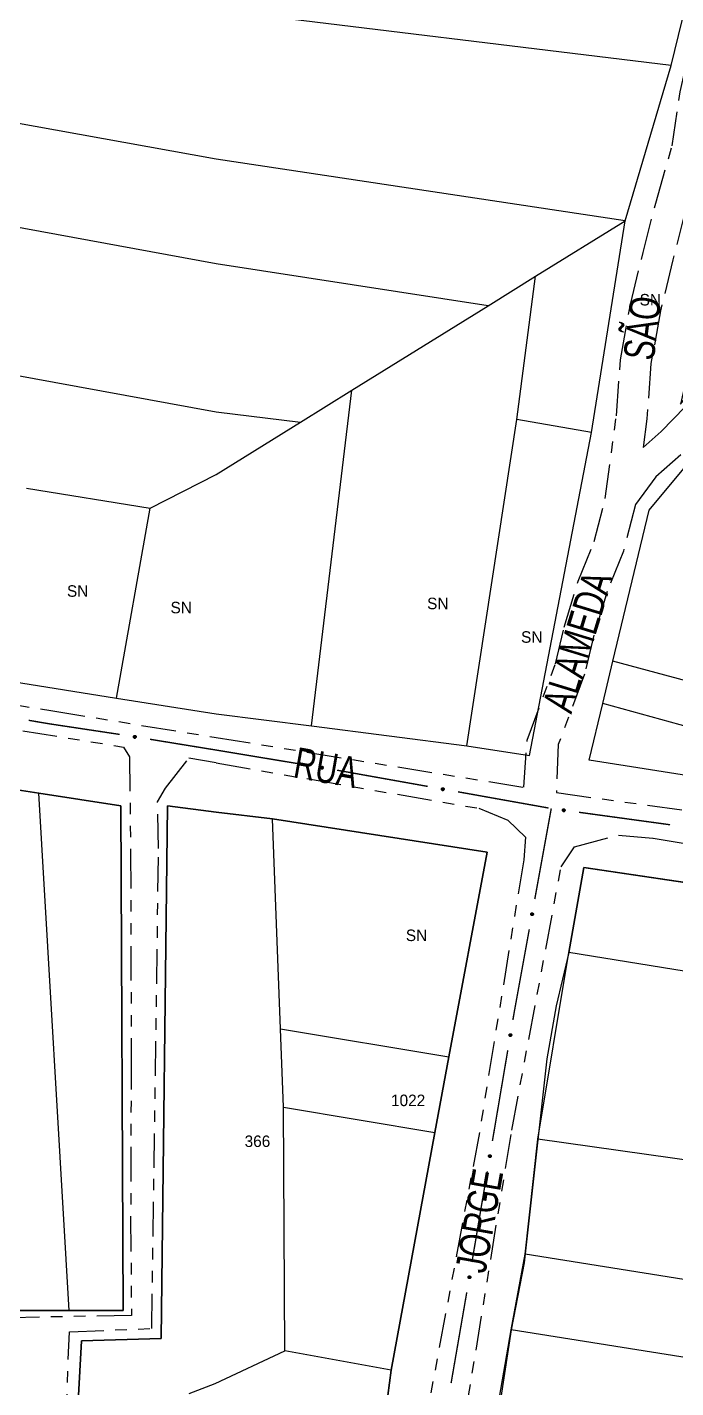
# Model space of a CAD drawing. Extents: x 209193 to 212081, y 4877574 to 4880493.
# Drawn here: x 210409.7 to 210494.2, y 4879240.6 to 4879417.9 of the extents above; entities that cross this region are included whole.
import ezdxf
from ezdxf.enums import TextEntityAlignment as Align

# ---------------------------------------------------------------- set-up
doc = ezdxf.new("R2010")
doc.units = 0
doc.header["$LTSCALE"] = 1.5
doc.header["$MEASUREMENT"] = 0
doc.linetypes.add('TRACO_25', pattern=[8, 3, -1, 1, -1, 1, -1])
for name, color, linetype in [('CD_MALHA_LOTES', 7, 'CONTINUOUS'), ('RU-QUADRA', 210, 'CONTINUOUS'), ('SV-EIXO-RUA-N-PAV', 6, 'CONTINUOUS'), ('SV-RUA-NAO-PAV', 7, 'CONTINUOUS'), ('SV-TXT-RUA-N-PAV', 7, 'CONTINUOUS'), ('Th_NmrPort', 1, 'CONTINUOUS')]:
    doc.layers.add(name, color=color, linetype=linetype)
doc.styles.add('ARIAL', font='ARIAL.SHX')

msp = doc.modelspace()

# ---------------------------------------------------------------- linework, layer by layer
at = {"layer": 'CD_MALHA_LOTES', "linetype": 'Continuous', "flags": 128}
for points in [[(210493.651011, 4879412.903518), (210502.684388, 4879449.89735)], [(210493.651011, 4879412.903518), (210434.326992, 4879420.141683), (210354.498254, 4879433.113387)], [(210487.628759, 4879392.685959), (210434.32669, 4879400.703277), (210350.969281, 4879415.750019)], [(210487.628759, 4879392.685959), (210493.651011, 4879412.903518)], [(210469.76393, 4879381.606351), (210434.326479, 4879387.082688), (210348.381213, 4879402.839105)], [(210475.965315, 4879385.452395), (210487.628759, 4879392.685959)], [(210483.259535, 4879365.085842), (210487.628759, 4879392.685959)], [(210490.749025, 4879354.999932), (210522.231393, 4879392.764405)], [(210469.76393, 4879381.606351), (210475.965315, 4879385.452395)], [(210473.505064, 4879366.793371), (210475.965315, 4879385.452395)], [(210344.560936, 4879384.219466), (210434.326179, 4879367.781169), (210445.312369, 4879366.441712)], [(210452.017094, 4879370.599923), (210469.76393, 4879381.606351)], [(210445.312369, 4879366.441712), (210452.017094, 4879370.599923)], [(210446.76348, 4879326.871351), (210452.017094, 4879370.599923)], [(210425.724838, 4879355.255713), (210434.326052, 4879359.636197), (210445.312369, 4879366.441712)], [(210466.981039, 4879324.290386), (210473.505064, 4879366.793371)], [(210483.259535, 4879365.085842), (210473.505064, 4879366.793371)], [(210475.154095, 4879322.999903), (210483.259535, 4879365.085842)], [(210409.571793, 4879357.856627), (210425.724838, 4879355.255713)], [(210421.326867, 4879330.506385), (210425.724838, 4879355.255713)], [(210486.030973, 4879335.295128), (210490.749025, 4879354.999932)], [(210484.715954, 4879329.802988), (210486.030973, 4879335.295128)], [(210501.380547, 4879331.172931), (210486.030973, 4879335.295128)], [(210407.77189, 4879332.678868), (210421.326867, 4879330.506385)], [(210421.326867, 4879330.506385), (210434.312021, 4879328.425228), (210446.76348, 4879326.871351)], [(210482.942846, 4879322.397654), (210484.715954, 4879329.802988)], [(210499.843575, 4879325.604433), (210484.715954, 4879329.802988)], [(210446.76348, 4879326.871351), (210466.981039, 4879324.290386)], [(210466.981039, 4879324.290386), (210475.154095, 4879322.999903)], [(210498.931764, 4879319.877302), (210482.942846, 4879322.397654)], [(210399.853673, 4879319.83175), (210411.182642, 4879318.095801)], [(210411.182642, 4879318.095801), (210421.901849, 4879316.453286)], [(210415.149594, 4879250.713637), (210411.182642, 4879318.095801)], [(210421.901849, 4879316.453286), (210422.205321, 4879250.713637)], [(210427.136743, 4879247.071971), (210427.971291, 4879316.453286)], [(210427.971291, 4879316.453286), (210434.317438, 4879315.630183), (210441.680687, 4879314.751504)], [(210441.680687, 4879314.751504), (210469.659281, 4879310.419993)], [(210442.714106, 4879287.395691), (210441.680687, 4879314.751504)], [(210469.659281, 4879310.419993), (210464.632013, 4879283.742529)], [(210480.278791, 4879297.361797), (210482.260824, 4879308.442105), (210534.068409, 4879300.754486)], [(210476.250774, 4879273.014092), (210480.278791, 4879297.361797)], [(210532.10736, 4879288.988133), (210480.278791, 4879297.361797)], [(210442.714106, 4879287.395691), (210464.632013, 4879283.742529)], [(210443.099513, 4879277.193502), (210442.714106, 4879287.395691)], [(210464.632013, 4879283.742529), (210462.826599, 4879273.905495)], [(210443.099513, 4879277.193502), (210462.826599, 4879273.905495)], [(210443.26322, 4879245.467726), (210443.099513, 4879277.193502)], [(210462.826599, 4879273.905495), (210457.138874, 4879242.91518)], [(210474.58764, 4879258.03393), (210476.250774, 4879273.014092)], [(210529.242503, 4879265.566296), (210476.250774, 4879273.014092)], [(210472.762376, 4879248.198537), (210474.58764, 4879258.03393)], [(210525.253033, 4879249.976983), (210474.58764, 4879258.03393)], [(210415.149594, 4879250.713637), (210406.955847, 4879250.713637)], [(210422.205321, 4879250.713637), (210415.149594, 4879250.713637)], [(210416.742823, 4879246.768499), (210427.136743, 4879247.071971)], [(210471.266687, 4879239.426116), (210472.762376, 4879248.198537)], [(210522.763101, 4879240.247287), (210472.762376, 4879248.198537)], [(210415.946209, 4879231.708695), (210416.742823, 4879246.768499)], [(210430.816343, 4879239.902442), (210434.202096, 4879241.187079), (210443.26322, 4879245.467726)], [(210457.138874, 4879242.91518), (210443.26322, 4879245.467726)], [(210457.138874, 4879242.91518), (210456.24333, 4879236.309203)]]:
    msp.add_lwpolyline(points, dxfattribs=at)
at = {"layer": 'RU-QUADRA', "linetype": 'Continuous', "flags": 128}
for points in [[(210407.77189, 4879332.678868), (210421.326867, 4879330.506385), (210434.312021, 4879328.425228), (210446.76348, 4879326.871351), (210466.981039, 4879324.290386), (210475.154095, 4879322.999903), (210483.259535, 4879365.085842), (210487.628759, 4879392.685959), (210493.651011, 4879412.903518), (210502.684388, 4879449.89735), (210514.633277, 4879447.10423), (210504.649216, 4879411.630153), (210494.834827, 4879368.801463), (210526.687737, 4879407.702523), (210540.234176, 4879421.622322), (210547.354874, 4879427.608693), (210568.992278, 4879438.86832), (210587.300569, 4879447.514136), (210599.80622, 4879453.389236), (210609.577146, 4879458.925059), (210660.308192, 4879492.423602), (210685.238635, 4879499.938898), (210758.515058, 4879485.730795), (210823.265717, 4879717.469696)], [(210406.955847, 4879250.713637), (210415.149594, 4879250.713637), (210422.205321, 4879250.713637), (210421.901849, 4879316.453286), (210411.182642, 4879318.095801), (210399.853673, 4879319.83175)], [(210401.318944, 4879180.432728), (210420.615695, 4879177.106533), (210429.388295, 4879176.615857), (210432.342594, 4879177.562798), (210434.307365, 4879178.654035), (210436.877164, 4879180.081304), (210444.928322, 4879178.879355), (210456.24333, 4879236.309203), (210457.138874, 4879242.91518), (210462.826599, 4879273.905495), (210464.632013, 4879283.742529), (210469.659281, 4879310.419993), (210441.680687, 4879314.751504), (210434.323252, 4879315.630183), (210427.971291, 4879316.453286), (210427.136743, 4879247.071971), (210416.742823, 4879246.768499), (210415.946209, 4879231.708695), (210409.926158, 4879228.405274), (210405.438486, 4879225.942725)]]:
    msp.add_lwpolyline(points, dxfattribs=at)
at = {"layer": 'RU-QUADRA', "linetype": 'Continuous'}
msp.add_lwpolyline([(210654.856749, 4879400.1768), (210638.208766, 4879389.53693), (210619.149423, 4879378.223744), (210603.530721, 4879368.619727), (210588.172068, 4879358.991251), (210576.361726, 4879351.207068), (210564.698176, 4879343.415065), (210554.756367, 4879336.773296), (210547.987295, 4879332.25112), (210540.227301, 4879326.067765), (210528.938911, 4879317.072896), (210528.374886, 4879314.049413), (210513.560871, 4879316.844439), (210498.931764, 4879319.877302), (210482.942846, 4879322.397654), (210484.715954, 4879329.802988), (210486.030973, 4879335.295128), (210490.749025, 4879354.999932), (210522.231393, 4879392.764405), (210535.418541, 4879406.130338), (210544.400637, 4879414.013837), (210551.674273, 4879419.983433)], dxfattribs=at)
at = {"layer": 'RU-QUADRA', "linetype": 'Continuous', "flags": 128}
msp.add_lwpolyline([(210482.260824, 4879308.442105), (210480.278791, 4879297.361797), (210478.658452, 4879290.399356), (210477.413463, 4879283.486645), (210474.462635, 4879256.907988), (210472.762376, 4879248.198537), (210465.195096, 4879198.735807), (210460.265794, 4879171.309559), (210481.692396, 4879167.580269), (210493.270318, 4879166.301707), (210505.697739, 4879164.673315), (210568.078434, 4879154.185201), (210579.479097, 4879152.133032), (210592.751841, 4879221.689409), (210596.436606, 4879240.999578), (210601.729083, 4879266.921525), (210602.483169, 4879273.331256), (210601.374415, 4879280.430548), (210598.910505, 4879284.899219), (210595.416144, 4879287.621349), (210578.342811, 4879291.647986), (210534.068409, 4879300.754486), (210514.280968, 4879303.690703)], close=True, dxfattribs=at)
at = {"layer": 'SV-EIXO-RUA-N-PAV', "const_width": 0.18}
for points in [[(210409.878408, 4879327.600467), (210411.850061, 4879327.264934)], [(210411.850061, 4879327.264934), (210412.540772, 4879327.147391)], [(210412.540772, 4879327.147391), (210421.73652, 4879325.763084)], [(210425.686119, 4879325.130416), (210433.582042, 4879323.844185)], [(210433.582042, 4879323.844185), (210434.304301, 4879323.726531)], [(210434.304301, 4879323.726531), (210446.14241, 4879321.762052)], [(210450.087038, 4879321.099052), (210461.900011, 4879318.988682)], [(210465.837669, 4879318.285225), (210477.650642, 4879316.174855)], [(210478.005599, 4879316.111443), (210475.856538, 4879304.305447)], [(210481.611487, 4879315.618516), (210493.500912, 4879313.993225)], [(210475.140184, 4879300.370115), (210473.170212, 4879289.547952)], [(210473.165809, 4879289.523765), (210473.003077, 4879288.56202)], [(210473.170212, 4879289.547952), (210473.165809, 4879289.523765)], [(210472.335744, 4879284.61808), (210470.333743, 4879272.786258)], [(210469.66641, 4879268.842318), (210467.66441, 4879257.010497)], [(210466.988612, 4879253.068004), (210464.94484, 4879241.243326)]]:
    msp.add_lwpolyline(points, dxfattribs=at)
at = {"layer": 'SV-EIXO-RUA-N-PAV'}
for points in [[(210423.588025, 4879325.583722), (210423.62731, 4879325.612855), (210423.667031, 4879325.62986), (210423.704242, 4879325.634508), (210423.738196, 4879325.630041), (210423.772417, 4879325.621558), (210423.805032, 4879325.605394), (210423.837258, 4879325.579435), (210423.866759, 4879325.540232), (210423.881504, 4879325.498397), (210423.888013, 4879325.462159), (210423.885393, 4879325.426486), (210423.876596, 4879325.39338), (210423.858685, 4879325.360056), (210423.83206, 4879325.327655), (210423.791921, 4879325.298945), (210423.752866, 4879325.282541), (210423.716755, 4879325.278991), (210423.680909, 4879325.281851), (210423.646075, 4879325.29093), (210423.614151, 4879325.306982), (210423.581577, 4879325.333848), (210423.553765, 4879325.37384), (210423.536959, 4879325.412607), (210423.532902, 4879325.448658), (210423.536513, 4879325.483886), (210423.544604, 4879325.518313), (210423.559487, 4879325.551775), (210423.588025, 4879325.583722)], [(210447.991707, 4879321.566755), (210448.031078, 4879321.595771), (210448.070849, 4879321.612658), (210448.108074, 4879321.617196), (210448.142014, 4879321.612628), (210448.17621, 4879321.604044), (210448.208778, 4879321.587783), (210448.240926, 4879321.561729), (210448.27031, 4879321.522438), (210448.284932, 4879321.480559), (210448.291333, 4879321.444302), (210448.288607, 4879321.408637), (210448.279712, 4879321.375557), (210448.261702, 4879321.342287), (210448.23498, 4879321.309965), (210448.194757, 4879321.281374), (210448.155653, 4879321.265086), (210448.119532, 4879321.261643), (210448.083695, 4879321.26461), (210448.048888, 4879321.273792), (210448.017011, 4879321.289938), (210447.984517, 4879321.316901), (210447.956824, 4879321.356976), (210447.940133, 4879321.395792), (210447.936184, 4879321.431855), (210447.939899, 4879321.467072), (210447.948091, 4879321.501475), (210447.963074, 4879321.534893), (210447.991707, 4879321.566755)], [(210463.746758, 4879318.770587), (210463.786484, 4879318.799115), (210463.826461, 4879318.81551), (210463.863739, 4879318.819588), (210463.89762, 4879318.814602), (210463.931708, 4879318.805596), (210463.964072, 4879318.788935), (210463.995896, 4879318.762486), (210464.024794, 4879318.722836), (210464.038898, 4879318.68078), (210464.044851, 4879318.644447), (210464.041685, 4879318.608818), (210464.032383, 4879318.575851), (210464.013964, 4879318.542805), (210463.986846, 4879318.510815), (210463.946273, 4879318.482723), (210463.906971, 4879318.466918), (210463.87081, 4879318.463921), (210463.835012, 4879318.46733), (210463.800321, 4879318.47694), (210463.768646, 4879318.493479), (210463.736487, 4879318.520841), (210463.70929, 4879318.561253), (210463.693079, 4879318.600272), (210463.689575, 4879318.636382), (210463.693725, 4879318.67155), (210463.702341, 4879318.705849), (210463.717735, 4879318.73908), (210463.746758, 4879318.770587)], [(210479.502469, 4879316.017924), (210479.540995, 4879316.048054), (210479.580267, 4879316.066071), (210479.617347, 4879316.07167), (210479.651404, 4879316.068075), (210479.685831, 4879316.060472), (210479.71885, 4879316.045148), (210479.75173, 4879316.020024), (210479.782225, 4879315.981589), (210479.798038, 4879315.940145), (210479.805473, 4879315.904086), (210479.803768, 4879315.868358), (210479.795822, 4879315.835037), (210479.77877, 4879315.801265), (210479.752983, 4879315.768193), (210479.713594, 4879315.738464), (210479.674971, 4879315.721065), (210479.638964, 4879315.716591), (210479.603056, 4879315.718532), (210479.568001, 4879315.726715), (210479.535676, 4879315.741944), (210479.502424, 4879315.767967), (210479.473597, 4879315.807233), (210479.455803, 4879315.845556), (210479.450824, 4879315.881492), (210479.453532, 4879315.916801), (210479.460737, 4879315.951424), (210479.474759, 4879315.985256), (210479.502469, 4879316.017924)], [(210475.632393, 4879302.459425), (210475.660791, 4879302.419605), (210475.677055, 4879302.379575), (210475.681011, 4879302.342284), (210475.675914, 4879302.308419), (210475.666797, 4879302.274361), (210475.65003, 4879302.242052), (210475.623477, 4879302.210314), (210475.583732, 4879302.181547), (210475.54163, 4879302.167581), (210475.505278, 4879302.161747), (210475.46966, 4879302.165029), (210475.436723, 4879302.17444), (210475.403737, 4879302.192967), (210475.371837, 4879302.22019), (210475.343877, 4879302.260854), (210475.328202, 4879302.300208), (210475.325323, 4879302.336378), (210475.328849, 4879302.372165), (210475.338573, 4879302.406824), (210475.355215, 4879302.438445), (210475.382682, 4879302.470514), (210475.423184, 4879302.497578), (210475.462256, 4879302.513661), (210475.498376, 4879302.517047), (210475.533531, 4879302.512782), (210475.567802, 4879302.504054), (210475.600982, 4879302.488551), (210475.632393, 4879302.459425)], [(210472.801919, 4879286.713352), (210472.83081, 4879286.673889), (210472.847571, 4879286.634064), (210472.85199, 4879286.596825), (210472.847314, 4879286.5629), (210472.838622, 4879286.528731), (210472.822258, 4879286.496215), (210472.796102, 4879286.46415), (210472.756718, 4879286.43489), (210472.714794, 4879286.420401), (210472.678517, 4879286.414116), (210472.64286, 4879286.416954), (210472.609809, 4879286.425954), (210472.576595, 4879286.444069), (210472.544359, 4879286.470893), (210472.515896, 4879286.511207), (210472.499731, 4879286.550362), (210472.496403, 4879286.586494), (210472.499483, 4879286.622322), (210472.508776, 4879286.657099), (210472.525023, 4879286.688925), (210472.552089, 4879286.721334), (210472.592251, 4879286.7489), (210472.63112, 4879286.765467), (210472.667195, 4879286.769302), (210472.7024, 4879286.765475), (210472.736777, 4879286.757174), (210472.770147, 4879286.742085), (210472.801919, 4879286.713352)], [(210470.132585, 4879270.93759), (210470.161476, 4879270.898127), (210470.178237, 4879270.858303), (210470.182656, 4879270.821063), (210470.177981, 4879270.787138), (210470.169289, 4879270.752969), (210470.152925, 4879270.720454), (210470.126768, 4879270.688388), (210470.087385, 4879270.659128), (210470.04546, 4879270.64464), (210470.009183, 4879270.638354), (210469.973527, 4879270.641192), (210469.940475, 4879270.650193), (210469.907262, 4879270.668307), (210469.875025, 4879270.695132), (210469.846562, 4879270.735445), (210469.830398, 4879270.774601), (210469.827069, 4879270.810732), (210469.83015, 4879270.846561), (210469.839442, 4879270.881338), (210469.855689, 4879270.913163), (210469.882755, 4879270.945572), (210469.922917, 4879270.973138), (210469.961786, 4879270.989705), (210469.997861, 4879270.993541), (210470.033066, 4879270.989714), (210470.067443, 4879270.981412), (210470.100813, 4879270.966323), (210470.132585, 4879270.93759)], [(210467.462184, 4879255.161617), (210467.490935, 4879255.122052), (210467.507555, 4879255.082168), (210467.511843, 4879255.044914), (210467.507048, 4879255.011005), (210467.498235, 4879254.976867), (210467.481756, 4879254.94441), (210467.455487, 4879254.912437), (210467.416, 4879254.883316), (210467.374025, 4879254.868976), (210467.337725, 4879254.862818), (210467.30208, 4879254.865782), (210467.26906, 4879254.874899), (210467.235911, 4879254.893131), (210467.203769, 4879254.920069), (210467.175448, 4879254.960483), (210467.159423, 4879254.999695), (210467.156222, 4879255.035839), (210467.159429, 4879255.071656), (210467.168844, 4879255.1064), (210467.185203, 4879255.138168), (210467.212384, 4879255.170481), (210467.252642, 4879255.197905), (210467.291569, 4879255.214335), (210467.327658, 4879255.218043), (210467.362849, 4879255.214091), (210467.397197, 4879255.205668), (210467.430514, 4879255.190462), (210467.462184, 4879255.161617)]]:
    msp.add_lwpolyline(points, close=True, dxfattribs=at)
for points in [[(210423.532902, 4879325.448658), (210423.885393, 4879325.426486)], [(210423.536513, 4879325.483886), (210423.888013, 4879325.462159)], [(210423.536959, 4879325.412607), (210423.876596, 4879325.39338)], [(210423.537202, 4879325.465428), (210423.884547, 4879325.442026)], [(210423.538232, 4879325.429315), (210423.877935, 4879325.409923)], [(210423.544473, 4879325.501571), (210423.880135, 4879325.482838)], [(210423.544604, 4879325.518313), (210423.881504, 4879325.498397)], [(210423.547343, 4879325.391886), (210423.862804, 4879325.376443)], [(210423.553765, 4879325.37384), (210423.858685, 4879325.360056)], [(210423.556691, 4879325.534144), (210423.869678, 4879325.520487)], [(210423.559487, 4879325.551775), (210423.866759, 4879325.540232)], [(210423.571706, 4879325.354737), (210423.842285, 4879325.34384)], [(210423.574297, 4879325.565839), (210423.848228, 4879325.558544)], [(210423.581577, 4879325.333848), (210423.83206, 4879325.327655)], [(210423.588025, 4879325.583722), (210423.837258, 4879325.579435)], [(210423.603681, 4879325.321878), (210423.804259, 4879325.314089)], [(210423.610069, 4879325.598722), (210423.813778, 4879325.593188)], [(210423.614151, 4879325.306982), (210423.791921, 4879325.298945)], [(210423.62731, 4879325.612855), (210423.805032, 4879325.605394)], [(210423.634499, 4879325.298885), (210423.765983, 4879325.291292)], [(210423.646075, 4879325.29093), (210423.752866, 4879325.282541)], [(210423.649911, 4879325.622647), (210423.779829, 4879325.613926)], [(210423.667031, 4879325.62986), (210423.772417, 4879325.621558)], [(210447.936184, 4879321.431855), (210448.288607, 4879321.408637)], [(210447.939899, 4879321.467072), (210448.291333, 4879321.444302)], [(210447.940133, 4879321.395792), (210448.279712, 4879321.375557)], [(210447.940533, 4879321.448612), (210448.287807, 4879321.42418)], [(210447.941456, 4879321.412496), (210448.2811, 4879321.392097)], [(210447.947911, 4879321.484734), (210448.283517, 4879321.465004)], [(210447.948091, 4879321.501475), (210448.284932, 4879321.480559)], [(210447.950455, 4879321.37504), (210448.26587, 4879321.358661)], [(210447.956824, 4879321.356976), (210448.261702, 4879321.342287)], [(210447.960226, 4879321.51727), (210448.273171, 4879321.502684)], [(210447.963074, 4879321.534893), (210448.27031, 4879321.522438)], [(210447.974709, 4879321.337819), (210448.245254, 4879321.32612)], [(210447.977926, 4879321.548912), (210448.251833, 4879321.540804)], [(210447.984517, 4879321.316901), (210448.23498, 4879321.309965)], [(210447.991707, 4879321.566755), (210448.240926, 4879321.561729)], [(210448.013795, 4879321.581689), (210448.217487, 4879321.575551)], [(210448.031078, 4879321.595771), (210448.208778, 4879321.587783)], [(210448.053708, 4879321.605496), (210448.183599, 4879321.596389)], [(210448.070849, 4879321.612658), (210448.17621, 4879321.604044)], [(210448.006586, 4879321.304866), (210448.20714, 4879321.296482)], [(210448.017011, 4879321.289938), (210448.194757, 4879321.281374)], [(210448.037335, 4879321.281782), (210448.168796, 4879321.273798)], [(210448.048888, 4879321.273792), (210448.155653, 4879321.265086)], [(210463.689575, 4879318.636382), (210464.041685, 4879318.608818)], [(210463.693079, 4879318.600272), (210464.032383, 4879318.575851)], [(210463.693725, 4879318.67155), (210464.044851, 4879318.644447)], [(210463.694131, 4879318.653084), (210464.041078, 4879318.62437)], [(210463.694608, 4879318.61696), (210464.033975, 4879318.592371)], [(210463.701954, 4879318.689112), (210464.037291, 4879318.665244)], [(210463.702341, 4879318.705849), (210464.038898, 4879318.68078)], [(210463.703145, 4879318.579395), (210464.018333, 4879318.559127)], [(210463.70929, 4879318.561253), (210464.013964, 4879318.542805)], [(210463.714669, 4879318.721494), (210464.027411, 4879318.703048)], [(210463.717735, 4879318.73908), (210464.024794, 4879318.722836)], [(210463.726937, 4879318.541878), (210463.997318, 4879318.526842)], [(210463.732758, 4879318.752915), (210464.006545, 4879318.741429)], [(210463.736487, 4879318.520841), (210463.986846, 4879318.510815)], [(210463.746758, 4879318.770587), (210463.995896, 4879318.762486)], [(210463.758406, 4879318.508533), (210463.958841, 4879318.497676)], [(210463.768646, 4879318.493479), (210463.946273, 4879318.482723)], [(210463.769029, 4879318.785247), (210463.97263, 4879318.776596)], [(210463.786484, 4879318.799115), (210463.964072, 4879318.788935)], [(210463.788868, 4879318.485072), (210463.92022, 4879318.475467)], [(210463.800321, 4879318.47694), (210463.906971, 4879318.466918)], [(210463.809233, 4879318.808559), (210463.939002, 4879318.797851)], [(210463.826461, 4879318.81551), (210463.931708, 4879318.805596)], [(210479.489203, 4879315.999695), (210479.763231, 4879315.99942)], [(210479.502469, 4879316.017924), (210479.75173, 4879316.020024)], [(210479.524121, 4879316.033483), (210479.727906, 4879316.03317)], [(210479.540995, 4879316.048054), (210479.71885, 4879316.045148)], [(210479.563337, 4879316.058421), (210479.693436, 4879316.053032)], [(210479.580267, 4879316.066071), (210479.685831, 4879316.060472)], [(210479.450824, 4879315.881492), (210479.803768, 4879315.868358)], [(210479.453532, 4879315.916801), (210479.805473, 4879315.904086)], [(210479.454694, 4879315.898367), (210479.802524, 4879315.883871)], [(210479.455803, 4879315.845556), (210479.795822, 4879315.835037)], [(210479.456648, 4879315.862292), (210479.796737, 4879315.851609)], [(210479.460737, 4879315.951424), (210479.798038, 4879315.940145)], [(210479.461035, 4879315.934685), (210479.797068, 4879315.924556)], [(210479.466714, 4879315.825109), (210479.782468, 4879315.817752)], [(210479.472415, 4879315.967559), (210479.78565, 4879315.961925)], [(210479.473597, 4879315.807233), (210479.77877, 4879315.801265)], [(210479.474759, 4879315.985256), (210479.782225, 4879315.981589)], [(210479.492022, 4879315.788596), (210479.762791, 4879315.784635)], [(210479.502424, 4879315.767967), (210479.752983, 4879315.768193)], [(210479.524828, 4879315.756567), (210479.725539, 4879315.753919)], [(210479.535676, 4879315.741944), (210479.713594, 4879315.738464)], [(210479.556224, 4879315.734371), (210479.68786, 4879315.730149)], [(210479.568001, 4879315.726715), (210479.674971, 4879315.721065)], [(210475.338573, 4879302.406824), (210475.328202, 4879302.300208)], [(210475.346742, 4879302.418251), (210475.336707, 4879302.286931)], [(210475.355215, 4879302.438445), (210475.343877, 4879302.260854)], [(210475.370303, 4879302.448636), (210475.35879, 4879302.248238)], [(210475.382682, 4879302.470514), (210475.371837, 4879302.22019)], [(210475.403751, 4879302.479995), (210475.387829, 4879302.209665)], [(210475.423184, 4879302.497578), (210475.403737, 4879302.192967)], [(210475.441346, 4879302.503664), (210475.420045, 4879302.188544)], [(210475.462256, 4879302.513661), (210475.436723, 4879302.17444)], [(210475.478938, 4879302.512077), (210475.453238, 4879302.172793)], [(210475.498376, 4879302.517047), (210475.46966, 4879302.165029)], [(210475.515064, 4879302.512436), (210475.485213, 4879302.165586)], [(210475.533531, 4879302.512782), (210475.505278, 4879302.161747)], [(210475.551066, 4879302.504496), (210475.526099, 4879302.169239)], [(210475.567802, 4879302.504054), (210475.54163, 4879302.167581)], [(210475.583406, 4879302.491674), (210475.563936, 4879302.178995)], [(210475.600982, 4879302.488551), (210475.583732, 4879302.181547)], [(210475.614768, 4879302.473483), (210475.602385, 4879302.199735)], [(210475.632393, 4879302.459425), (210475.623477, 4879302.210314)], [(210475.646981, 4879302.437106), (210475.637663, 4879302.233534)], [(210475.660791, 4879302.419605), (210475.65003, 4879302.242052)], [(210475.670161, 4879302.396826), (210475.659028, 4879302.267093)], [(210475.677055, 4879302.379575), (210475.666797, 4879302.274361)], [(210472.508776, 4879286.657099), (210472.499731, 4879286.550362)], [(210472.516802, 4879286.668627), (210472.508402, 4879286.537192)], [(210472.525023, 4879286.688925), (210472.515896, 4879286.511207)], [(210472.539983, 4879286.699303), (210472.530964, 4879286.498777)], [(210472.552089, 4879286.721334), (210472.544359, 4879286.470893)], [(210472.573038, 4879286.731075), (210472.560481, 4879286.460568)], [(210472.592251, 4879286.7489), (210472.576595, 4879286.444069)], [(210472.610335, 4879286.755211), (210472.592957, 4879286.43985)], [(210472.63112, 4879286.765467), (210472.609809, 4879286.425954)], [(210472.64782, 4879286.764091), (210472.626344, 4879286.424513)], [(210472.667195, 4879286.769302), (210472.64286, 4879286.416954)], [(210472.683939, 4879286.764899), (210472.658406, 4879286.417704)], [(210472.7024, 4879286.765475), (210472.678517, 4879286.414116)], [(210472.720037, 4879286.757407), (210472.699243, 4879286.421866)], [(210472.736777, 4879286.757174), (210472.714794, 4879286.420401)], [(210472.752533, 4879286.744989), (210472.736955, 4879286.432092)], [(210472.770147, 4879286.742085), (210472.756718, 4879286.43489)], [(210472.784119, 4879286.727189), (210472.775143, 4879286.453309)], [(210472.801919, 4879286.713352), (210472.796102, 4879286.46415)], [(210472.816782, 4879286.691217), (210472.809999, 4879286.487545)], [(210472.83081, 4879286.673889), (210472.822258, 4879286.496215)], [(210472.840462, 4879286.651228), (210472.830944, 4879286.521366)], [(210472.847571, 4879286.634064), (210472.838622, 4879286.528731)], [(210469.839442, 4879270.881338), (210469.830398, 4879270.774601)], [(210469.847468, 4879270.892865), (210469.839068, 4879270.761431)], [(210469.855689, 4879270.913163), (210469.846562, 4879270.735445)], [(210469.870649, 4879270.923541), (210469.86163, 4879270.723015)], [(210469.882755, 4879270.945572), (210469.875025, 4879270.695132)], [(210469.903704, 4879270.955314), (210469.891147, 4879270.684807)], [(210469.922917, 4879270.973138), (210469.907262, 4879270.668307)], [(210469.941002, 4879270.979449), (210469.923623, 4879270.664088)], [(210469.961786, 4879270.989705), (210469.940475, 4879270.650193)], [(210469.978486, 4879270.988329), (210469.95701, 4879270.648752)], [(210469.997861, 4879270.993541), (210469.973527, 4879270.641192)], [(210470.014605, 4879270.989138), (210469.989072, 4879270.641943)], [(210470.033066, 4879270.989714), (210470.009183, 4879270.638354)], [(210470.050703, 4879270.981646), (210470.02991, 4879270.646104)], [(210470.067443, 4879270.981412), (210470.04546, 4879270.64464)], [(210470.0832, 4879270.969227), (210470.067622, 4879270.65633)], [(210470.100813, 4879270.966323), (210470.087385, 4879270.659128)], [(210470.114786, 4879270.951428), (210470.10581, 4879270.677547)], [(210470.132585, 4879270.93759), (210470.126768, 4879270.688388)], [(210470.147449, 4879270.915455), (210470.140665, 4879270.711783)], [(210470.161476, 4879270.898127), (210470.152925, 4879270.720454)], [(210470.171129, 4879270.875466), (210470.161611, 4879270.745604)], [(210470.178237, 4879270.858303), (210470.169289, 4879270.752969)], [(210467.168844, 4879255.1064), (210467.159423, 4879254.999695)], [(210467.17691, 4879255.117899), (210467.168046, 4879254.986495)], [(210467.185203, 4879255.138168), (210467.175448, 4879254.960483)], [(210467.2002, 4879255.148492), (210467.190472, 4879254.948)], [(210467.212384, 4879255.170481), (210467.203769, 4879254.920069)], [(210467.233366, 4879255.180148), (210467.219854, 4879254.909687)], [(210467.252642, 4879255.197905), (210467.235911, 4879254.893131)], [(210467.270749, 4879255.204152), (210467.252257, 4879254.888854)], [(210467.291569, 4879255.214335), (210467.26906, 4879254.874899)], [(210467.308265, 4879255.2129), (210467.28559, 4879254.8734)], [(210467.327658, 4879255.218043), (210467.30208, 4879254.865782)], [(210467.344386, 4879255.21358), (210467.317627, 4879254.866478)], [(210467.362849, 4879255.214091), (210467.337725, 4879254.862818)], [(210467.380458, 4879255.205961), (210467.358479, 4879254.870495)], [(210467.397197, 4879255.205668), (210467.374025, 4879254.868976)], [(210467.41291, 4879255.193428), (210467.396227, 4879254.880588)], [(210467.430514, 4879255.190462), (210467.416, 4879254.883316)], [(210467.444433, 4879255.175517), (210467.43449, 4879254.90167)], [(210467.462184, 4879255.161617), (210467.455487, 4879254.912437)], [(210467.476969, 4879255.139429), (210467.469466, 4879254.935782)], [(210467.490935, 4879255.122052), (210467.481756, 4879254.94441)], [(210467.500508, 4879255.099357), (210467.490531, 4879254.96953)], [(210467.507555, 4879255.082168), (210467.498235, 4879254.976867)]]:
    msp.add_lwpolyline(points, dxfattribs=at)
at = {"layer": 'SV-RUA-NAO-PAV', "linetype": 'TRACO_25'}
for points in [[(210372.562417, 4879528.125322, 8.060893), (210367.862496, 4879511.181259, 8.060893), (210363.635193, 4879493.288564, 8.060893), (210362.092501, 4879485.119209, 8.060893), (210360.379625, 4879476.048638, 8.060893), (210350.534238, 4879423.912199, 8.387139), (210332.761377, 4879347.624813, 8.562811), (210332.730022, 4879345.353664, 8.562811), (210333.898013, 4879342.607724, 8.562811), (210355.173138, 4879338.379351, 8.813769), (210412.753866, 4879328.866961, 9.917989), (210434.311926, 4879325.371768, 9.917989)], [(210434.311926, 4879325.371768, 9.917989), (210474.415779, 4879318.869758, 10.846537), (210474.879118, 4879325.020739, 10.921824), (210478.559428, 4879334.953439, 11.022208), (210479.681743, 4879339.731946, 11.022208), (210481.512977, 4879345.73942, 11.022208), (210483.595753, 4879350.897712, 11.022208), (210485.034323, 4879356.487333, 10.821441), (210486.497884, 4879367.27754, 10.746153), (210487.024649, 4879374.578032, 10.620674), (210488.329416, 4879381.7969, 10.52029), (210489.982216, 4879388.546482, 10.52029), (210491.620637, 4879394.987598, 10.52029), (210493.762526, 4879402.430234, 10.796345), (210494.81705, 4879409.471504, 10.796345), (210496.433006, 4879416.647426, 10.545386), (210498.316764, 4879423.855039, 10.419907), (210500.43294, 4879430.777971, 10.244236), (210502.040594, 4879437.122648, 10.244236), (210503.16198, 4879443.609755, 10.294427), (210503.31723, 4879449.289253, 10.394811)], [(210502.166025, 4879422.764206, 10.419907), (210500.320282, 4879415.702044, 10.545386), (210498.751347, 4879408.734924, 10.796345), (210497.679383, 4879401.577203, 10.796345), (210495.481841, 4879393.941184, 10.52029), (210493.863175, 4879387.57773, 10.52029), (210492.243812, 4879380.964698, 10.52029), (210490.998892, 4879374.076946, 10.620674), (210490.478472, 4879366.864383, 10.746153), (210489.972663, 4879363.135274, 10.821441), (210492.345017, 4879365.233847, 10.695962), (210496.778506, 4879369.793623, 10.695962), (210500.39387, 4879373.747927, 10.695962), (210503.896253, 4879377.928191, 10.695962), (210506.833736, 4879381.656534, 10.695962), (210510.78804, 4879386.853619, 10.746153), (210513.612543, 4879390.356003, 10.796345), (210517.256387, 4879395.139691, 10.896729), (210523.907392, 4879402.499505, 11.022208), (210524.93382, 4879403.754181, 11.022208), (210527.977702, 4879407.474932, 11.022208), (210533.373263, 4879413.175306, 10.871633), (210538.385535, 4879417.903572, 10.871633), (210544.060402, 4879422.80128, 10.771249)], [(210546.557279, 4879419.67249, 10.771249), (210541.065975, 4879414.933207, 10.871633), (210536.200438, 4879410.343363, 10.871633), (210530.982128, 4879404.830252, 11.022208), (210529.19391, 4879402.644387, 11.022208), (210526.941077, 4879399.890591, 11.022208), (210520.485657, 4879392.747206, 10.896729), (210517.001946, 4879388.096401, 10.796345), (210514.064463, 4879384.142097, 10.746153), (210509.884199, 4879379.396932, 10.695962), (210506.946716, 4879375.894549, 10.695962), (210502.427512, 4879370.358523, 10.695962), (210498.812148, 4879366.291239, 10.695962), (210494.91786, 4879362.170117, 10.695962), (210491.63498, 4879359.303374, 10.695962), (210488.966518, 4879355.717398, 10.695962), (210487.403694, 4879349.644982, 11.022208), (210485.287884, 4879344.404877, 11.022208), (210483.54596, 4879338.690388, 11.022208), (210482.356156, 4879333.624531, 11.022208), (210478.921398, 4879324.459311, 10.921824), (210478.685989, 4879318.177431, 10.695962), (210515.142374, 4879313.142918, 10.871633), (210525.19312, 4879311.398837, 10.871633)], [(210373.565452, 4879331.931152, 9.441167), (210422.245939, 4879324.120286, 10.118756), (210423.019093, 4879322.854483, 10.118756), (210423.166378, 4879310.188016, 10.118756), (210423.24002, 4879284.008195, 10.118756), (210423.166378, 4879262.909689, 10.118756), (210423.276841, 4879250.059116, 10.118756), (210407.664684, 4879249.764547, 10.118756)], [(210406.044554, 4879228.040082, 10.118756), (210414.587055, 4879232.311333, 10.118756), (210415.176194, 4879247.923491, 10.118756), (210425.927962, 4879248.365344, 10.118756), (210426.222531, 4879269.279744, 10.118756), (210426.81167, 4879310.887617, 10.118756), (210426.664385, 4879316.999924, 10.118756), (210427.695377, 4879318.767338, 10.118756), (210430.747486, 4879322.654318, 10.118756)], [(210434.311822, 4879322.039699, 10.921824), (210430.747486, 4879322.654318, 10.118756)], [(210434.311822, 4879322.039699, 10.921824), (210468.54961, 4879316.135888, 10.921824), (210472.322471, 4879314.611598, 10.921824), (210474.6425, 4879312.364247, 10.871633), (210474.40922, 4879309.444293, 10.695962), (210468.631807, 4879273.907162, 10.821441), (210459.667856, 4879225.917635, 11.19788), (210450.511111, 4879180.548777, 11.49903), (210448.339001, 4879173.062493, 11.524126), (210447.253766, 4879170.623736, 11.524126), (210445.363517, 4879169.232854, 11.524126)], [(210459.210392, 4879166.865774, 11.574318), (210456.955585, 4879168.31625, 11.549222), (210455.763485, 4879171.386654, 11.398646), (210455.621973, 4879174.45654, 11.348454), (210456.035369, 4879179.17337, 11.348454), (210466.268208, 4879233.676271, 11.122592), (210472.860007, 4879274.20457, 11.022208), (210479.284299, 4879308.49349, 10.972016), (210481.042596, 4879311.113197, 11.047304), (210486.750036, 4879312.63281, 11.222975), (210491.301536, 4879312.256197, 11.222975), (210531.780642, 4879305.597438, 10.871633), (210585.356902, 4879295.288372, 10.495194), (210591.604893, 4879293.313619, 10.143852), (210598.047003, 4879289.192396, 10.143852), (210604.257087, 4879282.600459, 10.143852), (210606.619059, 4879277.457976, 10.143852), (210607.298544, 4879269.970285, 10.143852), (210600.865237, 4879239.507379, 10.018373), (210586.747514, 4879166.230633, 9.516455), (210582.490388, 4879146.615862, 9.692126), (210580.327164, 4879145.502982, 9.692126)]]:
    msp.add_polyline3d(points, dxfattribs=at)

# ---------------------------------------------------------------- texts
at = {"layer": 'SV-TXT-RUA-N-PAV', "style": 'ARIAL', "width": 0.7}
for s, rotation, p in [('SÃO', 83, (210491.355461, 4879374.369317)), ('ALAMEDA', 73, (210480.622351, 4879328.329922)), ('RUA', 350, (210444.2276, 4879320.185818)), ('JORGE', 80, (210469.423002, 4879255.413469))]:
    msp.add_text(s, height=4, rotation=rotation, dxfattribs=at).set_placement(p)
at = {"layer": 'Th_NmrPort', "color": 1}
for s, p in [('SN', (210489.529003, 4879382.399667)), ('SN', (210414.866265, 4879344.44737)), ('SN', (210428.368439, 4879342.291561)), ('SN', (210461.81895, 4879342.829361)), ('SN', (210474.068466, 4879338.454533)), ('SN', (210459.048823, 4879299.590496)), ('1022', (210457.113099, 4879278.082454)), ('366', (210438.025538, 4879272.759297))]:
    msp.add_text(s, height=1.5, dxfattribs=at).set_placement(p, align=Align.MIDDLE_LEFT)

doc.saveas('drawing.dxf')
